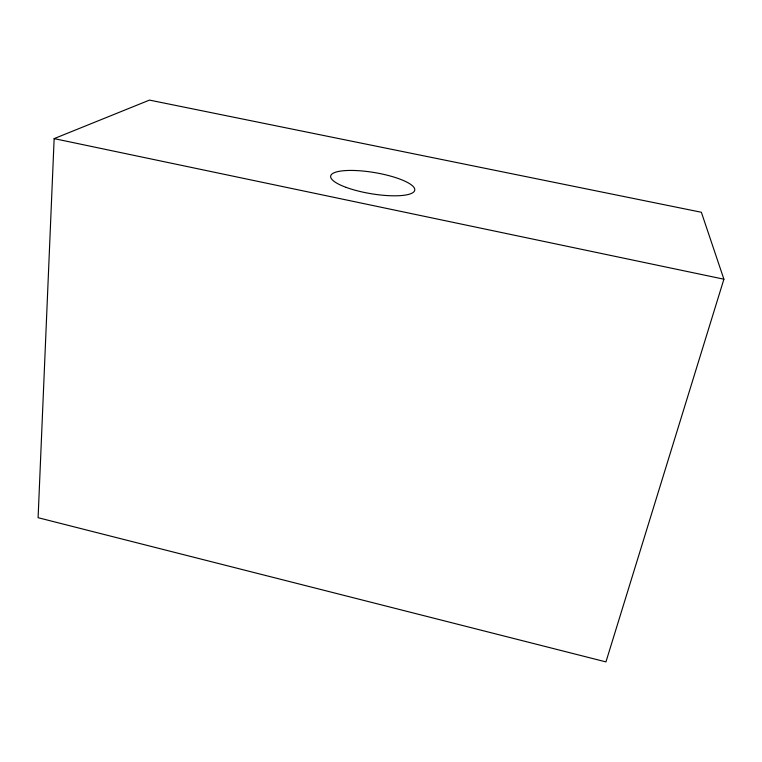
<?xml version="1.0" encoding="UTF-8"?>
<svg xmlns="http://www.w3.org/2000/svg" width="762" height="762" viewBox="0 0 762 762"><rect width="100%" height="100%" fill="white"/><g stroke="black" fill="none" stroke-linecap="round" stroke-linejoin="round"><path stroke-width="1.14" d="M54.15 138.617L38.1 517.703L605.942 661.902L723.9 279.197L701.364 212.265L149.485 100.098L54.15 138.617L723.9 279.197M346.196 187.395A42.615 10.706 9.5 0 0 414.242 191.357A42.615 10.706 9.5 0 0 357.673 170.64A42.615 10.706 9.5 0 0 346.196 187.395"/></g></svg>
